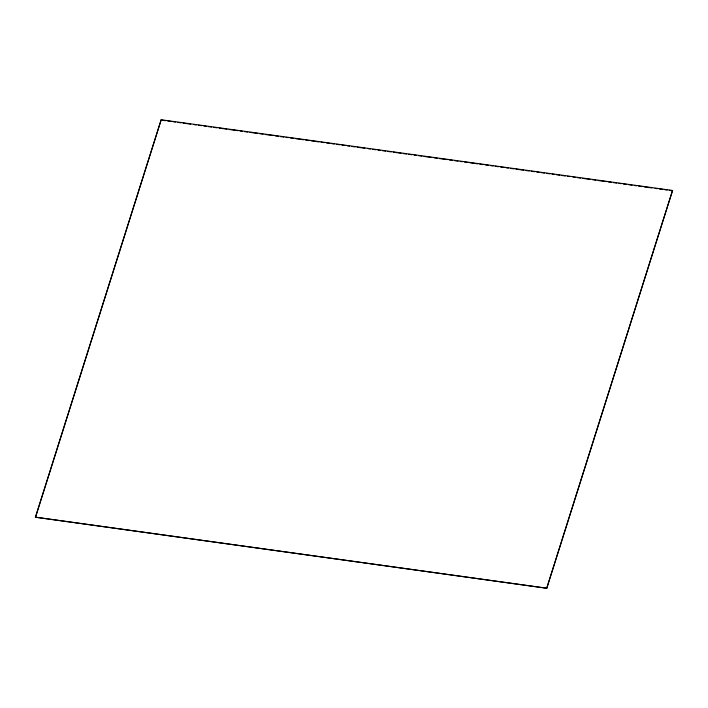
<?xml version="1.0" encoding="UTF-8"?>
<svg xmlns="http://www.w3.org/2000/svg" width="708" height="708" viewBox="0 0 708 708"><rect width="100%" height="100%" fill="white"/><g stroke="black" fill="none" stroke-linecap="round" stroke-linejoin="round"><path stroke-width="1.06" d="M35.4 517.194L161.185 119.758L672.556 190.461L546.815 588.242L35.4 517.194L546.815 588.242M35.444 517.539L161.185 119.758M546.771 587.905L672.556 190.461M161.229 120.094L165.61 120.705M167.796 121.006L171.079 121.457M173.274 121.758L175.46 122.068M177.655 122.369L180.938 122.82M183.124 123.121L190.788 124.183M194.081 124.643L196.266 124.944M198.452 125.245L201.745 125.697M203.931 125.997L206.125 126.307M208.311 126.608L211.595 127.059M213.789 127.36L217.073 127.821M219.259 128.121L226.923 129.183M229.118 129.484L237.879 130.697M240.065 130.998L242.26 131.299M244.446 131.599L247.729 132.06M249.924 132.361L257.588 133.423M259.774 133.724L263.066 134.175M265.252 134.485L272.916 135.538M275.111 135.847L278.394 136.299M280.58 136.6L283.864 137.051M286.059 137.361L288.245 137.662M290.439 137.963L293.723 138.414M295.917 138.724L303.582 139.777M305.767 140.087L309.051 140.538M311.246 140.839L318.91 141.901M321.096 142.202L324.388 142.653M326.574 142.963L329.857 143.414M332.052 143.715L334.238 144.016M336.433 144.326L339.716 144.777M341.902 145.078L345.185 145.529M347.38 145.839L349.566 146.14M351.761 146.441L355.044 146.892M357.23 147.202L364.903 148.255M368.187 148.715L370.373 149.016M372.567 149.317L375.851 149.769M378.037 150.078L380.231 150.379M382.417 150.68L385.701 151.131M387.896 151.441L391.179 151.893M393.374 152.193L401.038 153.255M403.224 153.556L406.507 154.008M408.702 154.317L411.985 154.769M414.171 155.07L416.366 155.371M418.552 155.68L421.844 156.132M424.03 156.433L431.694 157.495M433.889 157.796L437.172 158.256M439.358 158.557L447.022 159.61M449.217 159.919L452.5 160.371M454.695 160.672L457.979 161.132M460.165 161.433L462.359 161.734M464.545 162.035L467.829 162.495M470.024 162.796L477.688 163.858M479.874 164.159L483.166 164.61M485.352 164.911L488.635 165.371M490.83 165.672L493.016 165.973M495.211 166.274L498.494 166.734M500.68 167.035L503.963 167.486M506.158 167.787L508.344 168.097M510.539 168.398L513.822 168.849M516.008 169.15L523.681 170.212M525.867 170.513L529.15 170.973M531.345 171.274L534.629 171.725M536.814 172.026L539.009 172.336M541.195 172.637L544.479 173.088M546.673 173.389L549.957 173.849M552.151 174.15L554.337 174.451M556.532 174.752L559.816 175.212M562.002 175.513L565.285 175.965M567.48 176.265L569.666 176.575M572.949 177.027L575.144 177.327M577.33 177.628L580.622 178.089M582.808 178.389L590.472 179.451M592.667 179.752L595.95 180.204M598.136 180.505L605.8 181.567M607.995 181.868L611.278 182.328M613.473 182.629L616.756 183.08M618.942 183.381L621.137 183.691M623.323 183.992L626.607 184.443M628.801 184.744L632.085 185.204M634.271 185.505L636.465 185.806M638.651 186.107L641.944 186.567M644.13 186.868L651.794 187.93M655.077 188.381L657.272 188.682M659.458 188.983L662.741 189.443M664.936 189.744L667.122 190.045M669.317 190.346L672.6 190.806"/></g></svg>
